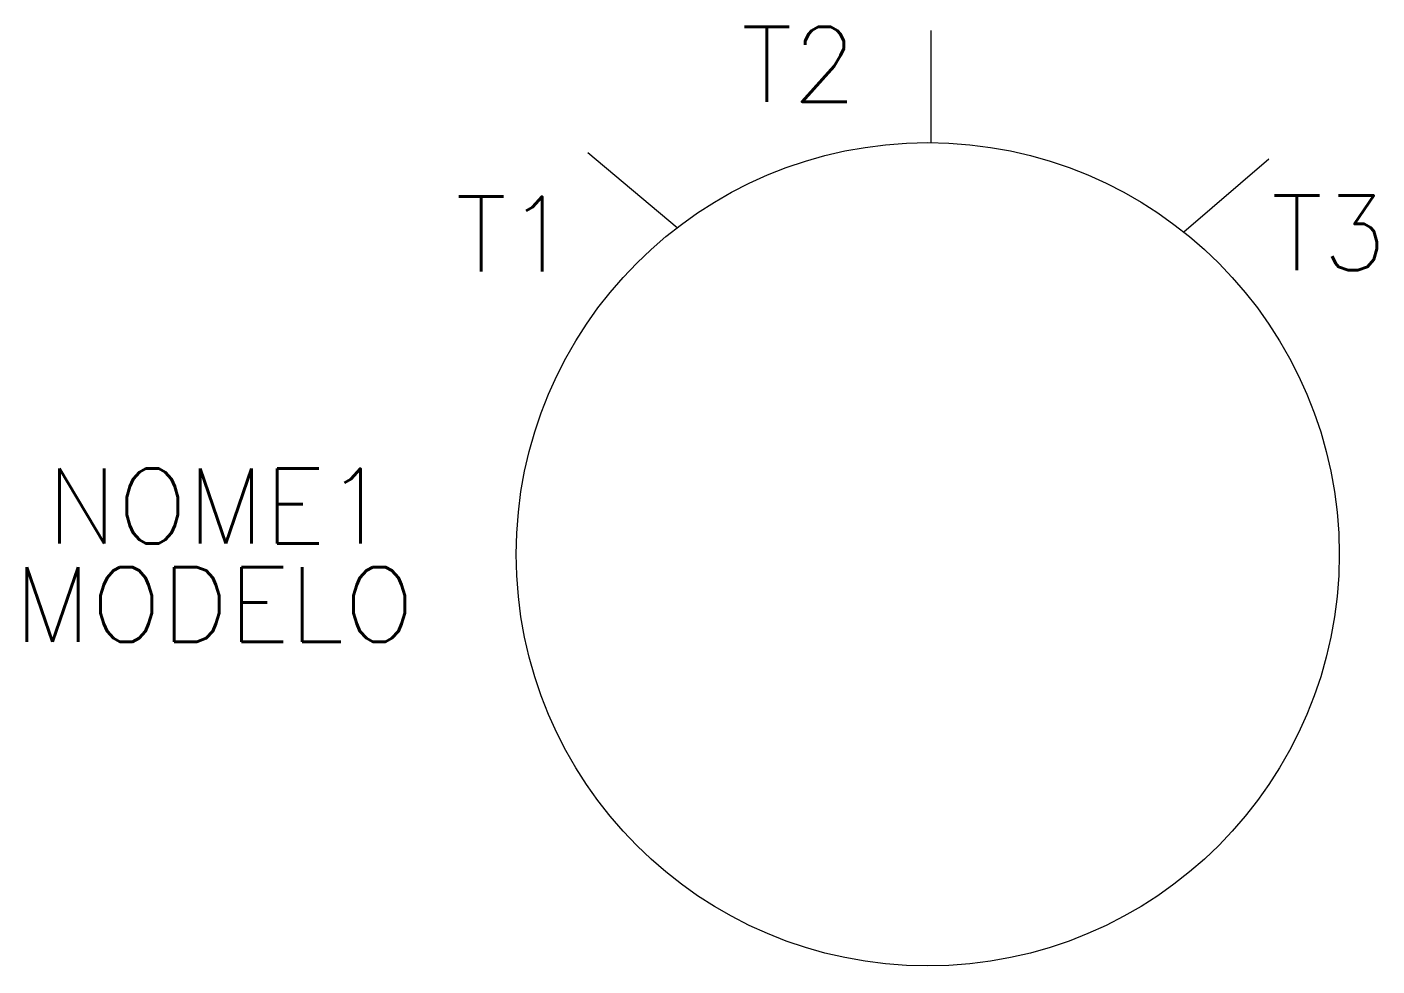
# Model space of a CAD drawing. Extents: x 373.5 to 409.7, y 183.7 to 208.8.
import ezdxf
from ezdxf.enums import TextEntityAlignment as Align

# ---------------------------------------------------------------- set-up
doc = ezdxf.new("R2010")
doc.units = 0
doc.header["$MEASUREMENT"] = 0
doc.layers.get('0').update_dxf_attribs({"linetype": 'CONTINUOUS'})
doc.styles.add('ROMANS', font='romans')

msp = doc.modelspace()

# ---------------------------------------------------------------- linework, layer by layer
for p, q in [((397.717, 205.702), (397.717, 208.702)), ((390.916, 203.425), (388.522, 205.43)), ((404.477, 203.311), (406.753, 205.265))]:
    msp.add_line(p, q)
msp.add_circle((397.623, 194.685), 11.017)

# ---------------------------------------------------------------- texts
at = {"lineweight": -3, "style": 'ROMANS'}
for tag, text, p in [('T2', '', (395.717, 207.796)), ('T1', '', (388.069, 203.257)), ('T3', '', (409.909, 203.286)), ('NOME1', '', (383.205, 195.978)), ('MODELO', 'MODELO', (383.879, 193.344))]:
    msp.add_attdef(tag, text=text, height=2, dxfattribs=at).set_placement(p, align=Align.MIDDLE_RIGHT)

doc.saveas('drawing.dxf')
